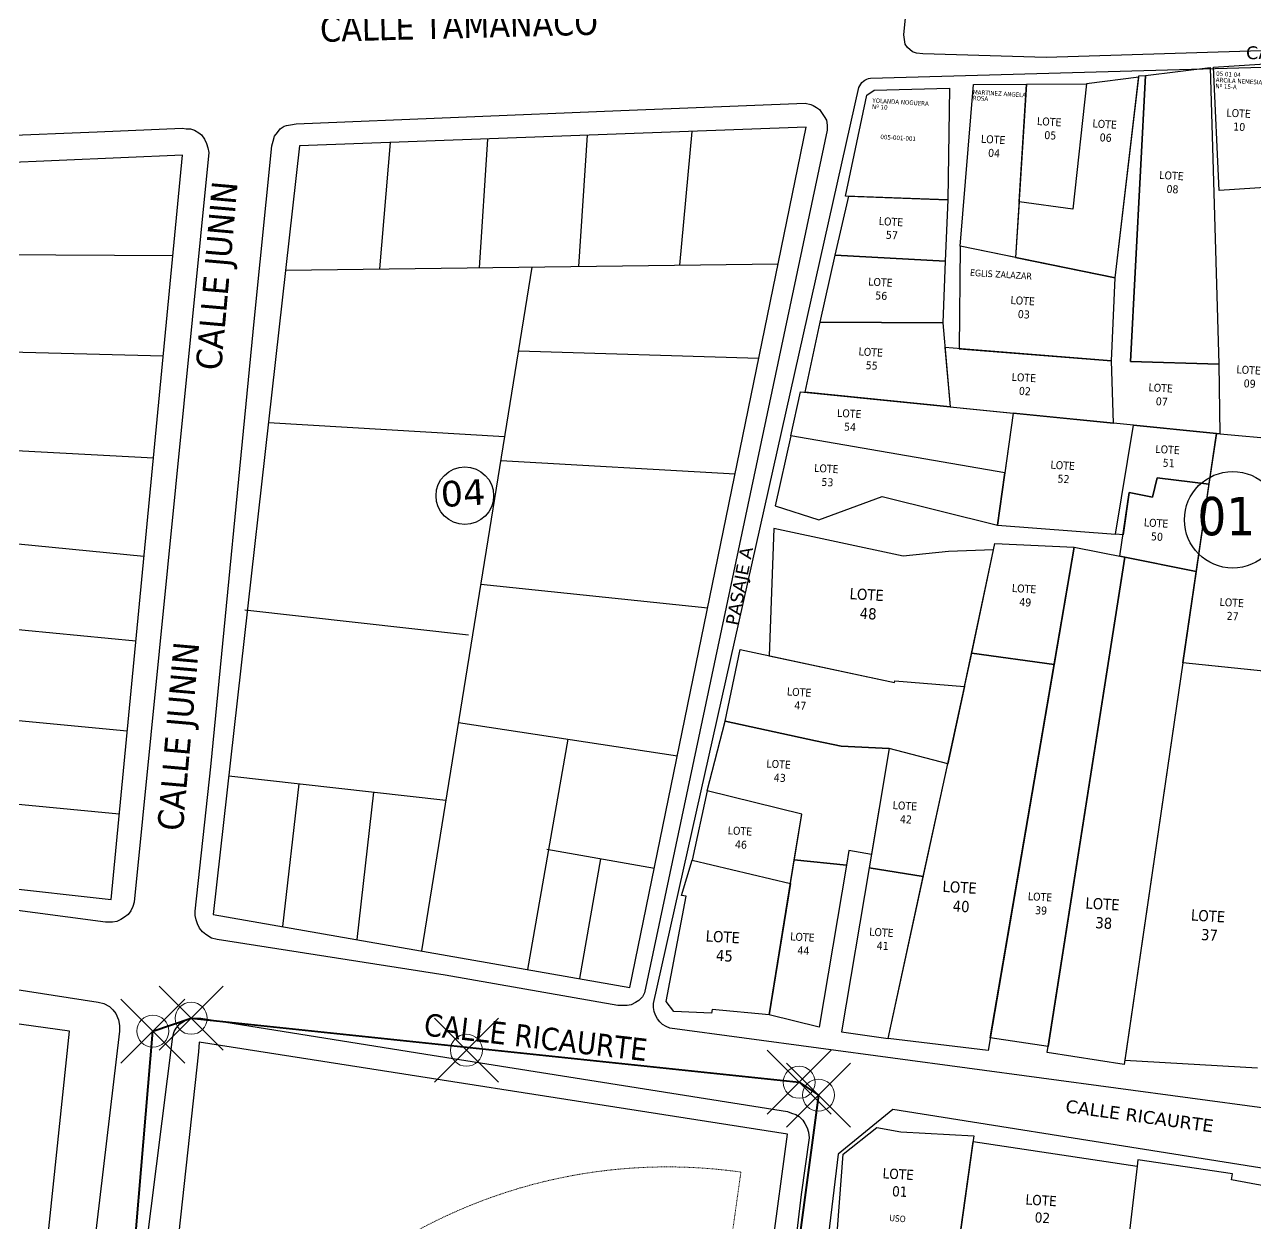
# Model space of a CAD drawing. Header units: metres. Extents: x 2 to 659295185, y -28 to 1124222152.
# Drawn here: x 659867 to 660059.3, y 1124897.9 to 1125085.3 of the extents above; entities that cross this region are included whole.
import ezdxf
from ezdxf.enums import TextEntityAlignment as Align

# ---------------------------------------------------------------- set-up
doc = ezdxf.new("R2010")
doc.units = ezdxf.units.M
doc.header["$MEASUREMENT"] = 0
doc.header["$PDMODE"] = 35
doc.header["$PDSIZE"] = 5
doc.linetypes.add('DASHED', pattern=[0.75, 0.5, -0.25])
doc.layers.get('0').update_dxf_attribs({"linetype": 'CONTINUOUS'})
for name, color, linetype in [('CALLES', 1, 'CONTINUOUS'), ('MANZANA', 30, 'CONTINUOUS'), ('Numero de manzana', 6, 'CONTINUOUS'), ('Parcelas', 140, 'CONTINUOUS'), ('texto', 255, 'CONTINUOUS')]:
    doc.layers.add(name, color=color, linetype=linetype)
doc.layers.add('www.cadblocksfree.com', color=7, linetype='CONTINUOUS', lineweight=9)
doc.styles.add('ROMAN', font='verdana.ttf')
doc.styles.get("Standard").update_dxf_attribs({"font": 'tahoma.ttf'})

# ---------------------------------------------------------------- blocks, each defined once
blk = doc.blocks.new('A$C3BA27610')
at = {"layer": 'www.cadblocksfree.com', "linetype": 'DASHED'}
for p, q in [((0, 76088), (64658, 11430)), ((64658, 11430), (129316, 76088)), ((64658, 50225), (45260, 30827)), ((84055, 30827), (64658, 50225))]:
    blk.add_line(p, q, dxfattribs=at)
at = {"layer": 'www.cadblocksfree.com', "linetype": 'Continuous'}
for p, q in [((64658, 50225), (64335, 49901)), ((64335, 49901), (64658, 49578)), ((64658, 50225), (64981, 49901)), ((64981, 49901), (64658, 49578)), ((61776, 46481), (49004, 33709)), ((67540, 46481), (80311, 33709)), ((63896, 33680), (63896, 34328)), ((63896, 34328), (65420, 34328)), ((65420, 34328), (65420, 33680)), ((61349, 13876), (41798, 33428)), ((65420, 33680), (63896, 33680)), ((67966, 13876), (87518, 33428)), ((45584, 31151), (45260, 30827)), ((45584, 30504), (45260, 30827)), ((45907, 30827), (45584, 31151)), ((45907, 30827), (45584, 30504)), ((83409, 30827), (83732, 31151)), ((83409, 30827), (83732, 30504)), ((83732, 31151), (84055, 30827)), ((83732, 30504), (84055, 30827)), ((62211, 14739), (49004, 27946)), ((67104, 14739), (80311, 27946)), ((62810, 10382), (62810, 13125)), ((62810, 13125), (64182, 13125)), ((64182, 10382), (64182, 13125)), ((66506, 13125), (65134, 13125)), ((65134, 10382), (65134, 13125)), ((66506, 10382), (66506, 13125)), ((61748, 8520), (63610, 10382)), ((62810, 10382), (64182, 10382)), ((66506, 10382), (65134, 10382)), ((67567, 8520), (65706, 10382)), ((67567, 8520), (61748, 8520))]:
    blk.add_line(p, q, dxfattribs=at)
at = {"layer": 'www.cadblocksfree.com'}
blk.add_line((84055, 30827), (64658, 50225), dxfattribs=at)
at = {"layer": 'www.cadblocksfree.com', "linetype": 'Continuous'}
blk.add_lwpolyline([(64315, 33833), (65001, 33833), (65001, 33985), (64315, 33985)], close=True, dxfattribs=at)
at = {"layer": 'www.cadblocksfree.com', "linetype": 'Continuous', "flags": 128}
blk.add_lwpolyline([(64334, 12078), (64982, 12078), (64982, 11754), (64658, 11430), (64334, 11754), (64334, 12078)], dxfattribs=at)
at = {"layer": 'www.cadblocksfree.com', "linetype": 'Continuous'}
blk.add_circle((64658, 33376), 2286, dxfattribs=at)
at = {"layer": 'www.cadblocksfree.com', "linetype": 'DASHED'}
blk.add_arc((64658, 11430), 91440, 45, 135, dxfattribs=at)
at = {"layer": 'www.cadblocksfree.com', "linetype": 'DASHED', "ltscale": 1500}
blk.add_arc((64658, 33376), 22860, 0.13092, 179.86908, dxfattribs=at)
at = {"layer": 'www.cadblocksfree.com', "linetype": 'Continuous'}
for centre, radius, start, end in [((64658, 50225), 4724, 232.41367, 307.58632), ((45260, 30827), 4724, 322.41367, 37.58633), ((84055, 30827), 4724, 142.41367, 217.58633), ((64658, 11430), 4115, 53.51962, 126.48037), ((64658, 11430), 4115, 143.51963, 36.48038)]:
    blk.add_arc(centre, radius, start, end, dxfattribs=at)

msp = doc.modelspace()

# ---------------------------------------------------------------- linework, layer by layer
at = {"color": 2, "lineweight": 40}
msp.add_lwpolyline([(659991, 1124918), (659977.0666, 1124813.404), (659878.1328, 1124822.9451), (659887, 1124928), (659893, 1124930), (659988, 1124920)], close=True, dxfattribs=at)
at = {"layer": 'MANZANA', "lineweight": -2}
for p, q in [((660004.35, 1125083.7225), (660008.6296, 1125130.083)), ((660004.5726, 1125082.2828), (660004.35, 1125083.7225)), ((660141.8659, 1125083.7825), (660026.6055, 1125080.1732)), ((660004.9107, 1125081.7329), (660004.5726, 1125082.2828)), ((660005.6776, 1125081.073), (660004.9107, 1125081.7329)), ((660006.3372, 1125080.853), (660005.6776, 1125081.073)), ((660007.3185, 1125080.7431), (660006.3372, 1125080.853)), ((660026.6055, 1125080.1732), (660007.3185, 1125080.7431)), ((659909.4156, 1125069.7953), (659960.1358, 1125071.9049)), ((659960.1358, 1125071.9049), (659988.9467, 1125073.0346)), ((659988.9467, 1125073.0346), (659989.829, 1125072.8147)), ((659989.829, 1125072.8147), (659990.1589, 1125072.7047)), ((659990.1589, 1125072.7047), (659990.7031, 1125072.3748)), ((659990.7031, 1125072.3748), (659991.1484, 1125072.0448)), ((659991.1484, 1125072.0448), (659991.4782, 1125071.6049)), ((659991.4782, 1125071.6049), (659991.9152, 1125070.9451)), ((659906.9006, 1125069.0155), (659907.552, 1125069.4554)), ((659907.552, 1125069.4554), (659907.8818, 1125069.5653)), ((659907.8818, 1125069.5653), (659908.5415, 1125069.6853)), ((659908.5415, 1125069.6853), (659909.4156, 1125069.7953)), ((659991.9152, 1125070.9451), (659992.2451, 1125070.3952)), ((659992.2451, 1125070.3952), (659992.3605, 1125069.6153)), ((659992.3605, 1125069.6153), (659992.3605, 1125068.8455)), ((659788.6882, 1125065.1662), (659878.304, 1125068.5555)), ((659878.304, 1125068.5555), (659891.6623, 1125069.1654)), ((659891.6623, 1125069.1654), (659892.2147, 1125069.0554)), ((659892.2147, 1125069.0554), (659892.8744, 1125069.0554)), ((659892.8744, 1125069.0554), (659893.5258, 1125068.8455)), ((659893.5258, 1125068.8455), (659894.1855, 1125068.4056)), ((659894.1855, 1125068.4056), (659894.6308, 1125068.0756)), ((659894.6308, 1125068.0756), (659895.0678, 1125067.4058)), ((659905.8121, 1125067.1258), (659906.0265, 1125067.9057)), ((659906.0265, 1125067.9057), (659906.4636, 1125068.4556)), ((659906.4636, 1125068.4556), (659906.9006, 1125069.0155)), ((659992.3605, 1125068.8455), (659963.8216, 1124934.0029)), ((659895.0678, 1125067.4058), (659895.4059, 1125066.7459)), ((659895.4059, 1125066.7459), (659895.6203, 1125066.0861)), ((659895.6203, 1125066.0861), (659895.7357, 1125065.3162)), ((659902.8684, 1125039.4615), (659905.5977, 1125066.356)), ((659905.5977, 1125066.356), (659905.8121, 1125067.1258)), ((659895.7357, 1125065.3162), (659884.1008, 1124948.1301)), ((659896.0573, 1124969.3157), (659902.8684, 1125039.4615)), ((659893.6413, 1124946.7403), (659896.0573, 1124969.3157)), ((659879.6233, 1124945.0207), (659846.1864, 1124949.5098)), ((659883.5566, 1124946.8003), (659883.1278, 1124946.2504)), ((659883.8864, 1124947.4702), (659883.5566, 1124946.8003)), ((659884.1008, 1124948.1301), (659883.8864, 1124947.4702)), ((659893.6413, 1124946.0705), (659893.6413, 1124946.7403)), ((659880.72, 1124945.0207), (659879.6233, 1124945.0207)), ((659881.3797, 1124945.1307), (659880.72, 1124945.0207)), ((659882.0311, 1124945.4706), (659881.3797, 1124945.1307)), ((659882.5753, 1124945.8005), (659882.0311, 1124945.4706)), ((659883.1278, 1124946.2504), (659882.5753, 1124945.8005)), ((659893.7567, 1124945.4106), (659893.6413, 1124946.0705)), ((659893.9793, 1124944.7507), (659893.7567, 1124945.4106)), ((659894.3092, 1124944.0909), (659893.9793, 1124944.7507)), ((659894.7545, 1124943.531), (659894.3092, 1124944.0909)), ((659895.2987, 1124943.0911), (659894.7545, 1124943.531)), ((659896.181, 1124942.5512), (659895.2987, 1124943.0911)), ((659897.055, 1124942.3312), (659896.181, 1124942.5512)), ((659932.6936, 1124936.7424), (659897.055, 1124942.3312)), ((659838.3446, 1124938.752), (659878.4772, 1124932.5132)), ((659959.674, 1124931.9933), (659932.6936, 1124936.7424)), ((659963.5001, 1124933.3431), (659962.9558, 1124932.7832)), ((659963.8216, 1124934.0029), (659963.5001, 1124933.3431)), ((659878.4772, 1124932.5132), (659879.3512, 1124932.2933)), ((659879.3512, 1124932.2933), (659880.2335, 1124931.8534)), ((659880.2335, 1124931.8534), (659880.7777, 1124931.3035)), ((659880.7777, 1124931.3035), (659881.223, 1124930.7536)), ((659960.4408, 1124931.9933), (659959.674, 1124931.9933)), ((659961.0923, 1124932.0033), (659960.4408, 1124931.9933)), ((659961.7519, 1124932.1133), (659961.0923, 1124932.0033)), ((659962.4116, 1124932.4533), (659961.7519, 1124932.1133)), ((659962.9558, 1124932.7832), (659962.4116, 1124932.4533)), ((659881.223, 1124930.7536), (659881.6683, 1124929.7638)), ((659881.6683, 1124929.7638), (659881.7755, 1124928.874)), ((659890.6563, 1124928.4741), (659891.2005, 1124929.1439)), ((659891.2005, 1124929.1439), (659891.7447, 1124929.4739)), ((659891.7447, 1124929.4739), (659892.2889, 1124929.8138)), ((659892.2889, 1124929.8138), (659893.0558, 1124930.0337)), ((659893.0558, 1124930.0337), (659893.7155, 1124930.0337)), ((659893.7155, 1124930.0337), (659894.4823, 1124930.0437)), ((659894.4823, 1124930.0437), (659930.6651, 1124924.2349)), ((659881.7837, 1124927.9942), (659876.9269, 1124886.9425)), ((659881.7755, 1124928.874), (659881.7837, 1124927.9942)), ((659884.9337, 1124885.9827), (659890.112, 1124927.1443)), ((659890.112, 1124927.1443), (659890.3264, 1124927.9242)), ((659890.3264, 1124927.9242), (659890.6563, 1124928.4741)), ((659930.6651, 1124924.2349), (659986.1514, 1124915.4167)), ((659986.1514, 1124915.4167), (659986.8111, 1124915.1968)), ((659986.8111, 1124915.1968), (659987.4707, 1124914.9768)), ((659987.4707, 1124914.9768), (659988.015, 1124914.6469)), ((659988.015, 1124914.6469), (659988.5674, 1124914.097)), ((659988.5674, 1124914.097), (659988.8973, 1124913.5471)), ((659988.8973, 1124913.5471), (659989.2353, 1124912.8872)), ((659989.2353, 1124912.8872), (659989.4497, 1124912.2174)), ((659989.4497, 1124912.2174), (659989.5652, 1124911.3376)), ((659989.5652, 1124911.3376), (659988.2953, 1124902.4794)), ((659988.2953, 1124902.4794), (659976.6769, 1124805.4291))]:
    msp.add_line(p, q, dxfattribs=at)
at = {"layer": 'MANZANA', "linetype": 'Continuous'}
msp.add_lwpolyline([(659999.1434, 1125076.981), (660132.8284, 1125080.7279, -0.3164549), (660135.7844, 1125077.3683), (660109.7796, 1124911.6682, -0.371147), (660107.1435, 1124909.7025), (659967.771, 1124928.441, -0.34455419), (659965.225, 1124932.308), (659965.225, 1124932.308), (659997.3159, 1125075.4753, -0.27116161)], format="xyb", close=True, dxfattribs=at)
msp.add_lwpolyline([(659982.2265, 1124797.6235), (660076.3227, 1124791.1757, 0.401267), (660078.5588, 1124793.0245), (660091.5635, 1124900.2675, 0.42946397), (660090.4361, 1124901.7623), (660002.637, 1124915.731), (659994.062, 1124908.745), (659980.9088, 1124799.2153, 0.37503003), (659982.2265, 1124797.6235)], format="xyb", dxfattribs=at)
at = {"layer": 'Numero de manzana', "lineweight": -2}
for centre, radius in [((659935.7574, 1125011.6869), 4.5001), ((660055.7302, 1125007.928), 7.5417)]:
    msp.add_circle(centre, radius, dxfattribs=at)
at = {"layer": 'Parcelas', "lineweight": -2}
for p, q in [((660052.7279, 1125078.6536), (660061.6071, 1125079.2614)), ((660037.3798, 1125045.7535), (660041.0874, 1125077.3165)), ((660042.1155, 1125077.3787), (660039.7507, 1125032.6913)), ((660039.7507, 1125032.6913), (660042.1155, 1125077.3787)), ((660041.0874, 1125077.3165), (660042.1155, 1125077.3787)), ((660042.1155, 1125077.3787), (660052.1986, 1125078.6264)), ((660052.1986, 1125078.6264), (660053.5435, 1125032.2459)), ((660053.5957, 1125059.3732), (660052.7279, 1125078.6536)), ((659999.6937, 1125075.0583), (660011.4891, 1125075.3889)), ((660011.4891, 1125075.3889), (660011.1977, 1125057.9413)), ((660013.1439, 1125050.6725), (660015.2084, 1125075.9684)), ((660015.2084, 1125075.9684), (660023.5083, 1125076.0222)), ((660023.5083, 1125076.0222), (660021.7975, 1125048.9162)), ((660022.3468, 1125057.6188), (660023.5083, 1125076.0222)), ((660023.5083, 1125076.0222), (660032.9079, 1125076.0952)), ((660032.9079, 1125076.0952), (660030.7676, 1125056.4615)), ((660032.9079, 1125076.0952), (660030.7676, 1125056.4615)), ((660041.0641, 1125077.1179), (660032.9079, 1125076.0952)), ((660037.3798, 1125045.7535), (660041.0641, 1125077.1179)), ((659995.2182, 1125058.5204), (659998.5853, 1125074.3053)), ((659998.5853, 1125074.3053), (659999.6937, 1125075.0583)), ((660062.375, 1125059.9766), (660053.5957, 1125059.3732)), ((659993.6358, 1125049.2717), (659995.7578, 1125058.5008)), ((660011.1977, 1125057.9413), (659995.2182, 1125058.5204)), ((659995.7578, 1125058.5008), (660011.1977, 1125057.9413)), ((660011.1977, 1125057.9413), (660010.8005, 1125048.3395)), ((660022.3468, 1125057.6188), (660021.7975, 1125048.9162)), ((660030.7676, 1125056.4615), (660022.3468, 1125057.6188)), ((660030.7676, 1125056.4615), (660022.3468, 1125057.6188)), ((660013.1439, 1125050.6725), (660013.008, 1125034.6731)), ((660021.7975, 1125048.9162), (660013.1439, 1125050.6725)), ((660037.3798, 1125045.7535), (660013.1439, 1125050.6725)), ((659991.2842, 1125038.8332), (659993.6358, 1125049.2717)), ((659993.6358, 1125049.2717), (660010.8005, 1125048.3395)), ((660010.8005, 1125048.3395), (659993.6358, 1125049.2717)), ((660010.8005, 1125048.3395), (660010.444, 1125038.7361)), ((660021.7975, 1125048.9162), (660037.3798, 1125045.7535)), ((660036.7933, 1125032.7868), (660037.3798, 1125045.7535)), ((660036.7933, 1125032.7868), (660037.3798, 1125045.7535)), ((659988.9091, 1125027.8675), (659991.2842, 1125038.8332)), ((659991.2842, 1125038.8332), (660010.444, 1125038.7361)), ((660010.444, 1125038.7361), (659991.2842, 1125038.8332)), ((660010.444, 1125038.7361), (660011.5643, 1125025.5838)), ((660036.7933, 1125032.7868), (660010.775, 1125034.8502)), ((660010.775, 1125034.8502), (660011.5643, 1125025.5838)), ((660013.008, 1125034.6731), (660036.7933, 1125032.7868)), ((660037.085, 1125023.0111), (660036.7933, 1125032.7868)), ((660037.085, 1125023.0111), (660036.7933, 1125032.7868)), ((660039.7507, 1125032.6913), (660053.5435, 1125032.2459)), ((660053.5435, 1125032.2459), (660039.7507, 1125032.6913)), ((660053.5435, 1125032.2459), (660053.7038, 1125021.3671)), ((659986.6889, 1125021.0532), (659988.2027, 1125027.9387)), ((659988.2027, 1125027.9387), (660021.4044, 1125024.5918)), ((660011.5643, 1125025.5838), (659988.9091, 1125027.8675)), ((660011.5643, 1125025.5838), (660037.085, 1125023.0111)), ((660021.4044, 1125024.5918), (660018.9735, 1125007.0595)), ((660021.4044, 1125024.5918), (660020.1107, 1125015.2611)), ((660040.239, 1125022.6932), (660021.4044, 1125024.5918)), ((660053.7038, 1125021.3671), (660037.085, 1125023.0111)), ((660037.4216, 1125005.6748), (660040.239, 1125022.6932)), ((660037.4216, 1125005.6748), (660040.239, 1125022.6932)), ((660040.239, 1125022.6932), (660053.176, 1125021.4149)), ((660047.944, 1124985.5546), (660053.176, 1125021.4149)), ((660053.176, 1125021.4149), (660052.021, 1125013.4987)), ((660053.176, 1125021.4149), (660066.6209, 1125020.1964)), ((659986.6889, 1125021.0532), (659984.217, 1125010.0883)), ((660020.1107, 1125015.2611), (659986.6889, 1125021.0532)), ((660020.1107, 1125015.2611), (659986.6889, 1125021.0532)), ((660018.9735, 1125007.0595), (660020.1107, 1125015.2611)), ((660043.9125, 1125014.4989), (660043.2089, 1125011.4798)), ((660043.2089, 1125011.4798), (660043.9125, 1125014.4989)), ((660052.021, 1125013.4987), (660043.9125, 1125014.4989)), ((660043.9125, 1125014.4989), (660052.021, 1125013.4987)), ((660038.1131, 1125002.2184), (660039.5426, 1125012.1662)), ((660039.5426, 1125012.1662), (660038.5967, 1125005.5838)), ((660043.2089, 1125011.4798), (660039.5426, 1125012.1662)), ((660039.5426, 1125012.1662), (660043.2089, 1125011.4798)), ((660052.021, 1125013.4987), (660050.0287, 1124999.8433)), ((659984.217, 1125010.0883), (659991.0898, 1125007.9425)), ((659991.0898, 1125007.9425), (660000.9616, 1125011.5782)), ((660000.9616, 1125011.5782), (660018.9735, 1125007.0595)), ((659984.0396, 1125006.5428), (659983.3103, 1124986.6662)), ((660004.2202, 1125002.2602), (659984.0396, 1125006.5428)), ((660018.9735, 1125007.0595), (660037.4216, 1125005.6748)), ((660014.9515, 1124987.0933), (660018.5671, 1125004.2158)), ((660018.5671, 1125004.2158), (660030.9539, 1125003.6454)), ((660038.5967, 1125005.5838), (660037.4216, 1125005.6748)), ((660011.3161, 1125002.9568), (660004.2202, 1125002.2602)), ((660018.3605, 1125003.2374), (660011.3161, 1125002.9568)), ((660013.8177, 1124981.8546), (660018.3605, 1125003.2374)), ((660017.8401, 1124926.9586), (660030.9539, 1125003.6454)), ((660030.9539, 1125003.6454), (660027.8187, 1124985.3115)), ((660030.9539, 1125003.6454), (660038.8977, 1125002.062)), ((660050.0287, 1124999.8433), (660038.1131, 1125002.2184)), ((660026.7627, 1124924.6676), (660038.8977, 1125002.062)), ((660038.8977, 1125002.062), (660026.9083, 1124925.5962)), ((660038.8977, 1125002.062), (660050.0287, 1124999.8433)), ((660050.0287, 1124999.8433), (660038.7822, 1124922.7594)), ((659976.4366, 1124976.43), (659978.7811, 1124987.6272)), ((659978.7811, 1124987.6272), (660002.9041, 1124982.5087)), ((660001.9105, 1124926.8384), (660014.9515, 1124987.0933)), ((660014.9515, 1124987.0933), (660027.8187, 1124985.3115)), ((660027.8187, 1124985.3115), (660014.9515, 1124987.0933)), ((659983.3103, 1124986.6662), (660002.9041, 1124982.5087)), ((660027.8187, 1124985.3115), (660017.4962, 1124924.9478)), ((660047.944, 1124985.5546), (660038.8818, 1124923.4422)), ((660067.8417, 1124983.5342), (660047.944, 1124985.5546)), ((660061.0765, 1124984.2212), (660047.944, 1124985.5546)), ((660002.9041, 1124982.5087), (660002.9127, 1124982.7285)), ((660002.9041, 1124982.5087), (660002.9127, 1124982.7285)), ((660002.9127, 1124982.7285), (660013.8177, 1124981.8546)), ((660002.9127, 1124982.7285), (660013.8177, 1124981.8546)), ((660013.8177, 1124981.8546), (660011.2031, 1124969.7743)), ((659973.6288, 1124965.5463), (659976.4366, 1124976.43)), ((659990.5657, 1124973.3543), (659976.4366, 1124976.43)), ((659976.4366, 1124976.43), (659990.5657, 1124973.3543)), ((659994.5581, 1124972.5636), (659990.5657, 1124973.3543)), ((659990.5657, 1124973.3543), (659994.5581, 1124972.5636)), ((660002.0693, 1124972.1981), (659994.5581, 1124972.5636)), ((659994.5581, 1124972.5636), (660002.0693, 1124972.1981)), ((660002.0693, 1124972.1981), (659998.9499, 1124953.5269)), ((660002.0693, 1124972.1981), (659999.3009, 1124955.6277)), ((660011.2031, 1124969.7743), (660002.0693, 1124972.1981)), ((660011.2031, 1124969.7743), (660002.0693, 1124972.1981)), ((660007.3871, 1124952.1425), (660011.2031, 1124969.7743)), ((659973.6288, 1124965.5463), (659971.2686, 1124954.7002)), ((659988.3853, 1124961.9015), (659973.6288, 1124965.5463)), ((659988.3853, 1124961.9015), (659973.6288, 1124965.5463)), ((659986.6308, 1124951.093), (659988.3853, 1124961.9015)), ((659987.2268, 1124954.765), (659988.3853, 1124961.9015)), ((659995.771, 1124956.2245), (659995.3859, 1124953.9468)), ((659999.3009, 1124955.6277), (659995.771, 1124956.2245)), ((659969.5873, 1124949.1805), (659971.2686, 1124954.7002)), ((659971.2686, 1124954.7002), (659986.6308, 1124951.093)), ((659971.2686, 1124954.7002), (659986.6308, 1124951.093)), ((659983.2914, 1124930.5223), (659987.2268, 1124954.765)), ((659995.3859, 1124953.9468), (659987.2268, 1124954.765)), ((659987.2268, 1124954.765), (659995.3859, 1124953.9468)), ((659995.3859, 1124953.9468), (659991.107, 1124928.6359)), ((659998.9499, 1124953.5269), (659994.616, 1124927.8906)), ((659998.9499, 1124953.5269), (660007.3871, 1124952.1425)), ((660007.3871, 1124952.1425), (659998.9499, 1124953.5269)), ((660001.9105, 1124926.8384), (660007.3871, 1124952.1425)), ((659986.6308, 1124951.093), (659983.2914, 1124930.5223)), ((659967.2057, 1124932.6446), (659970.3613, 1124949.0845)), ((659970.3613, 1124949.0845), (659969.5873, 1124949.1805)), ((659968.4215, 1124931.0566), (659967.2057, 1124932.6446)), ((659974.2953, 1124930.7878), (659968.4215, 1124931.0566)), ((659974.3907, 1124931.3599), (659974.2953, 1124930.7878)), ((659983.2914, 1124930.5223), (659974.3907, 1124931.3599)), ((659991.107, 1124928.6359), (659983.2914, 1124930.5223)), ((659994.616, 1124927.8906), (660001.9105, 1124926.8384)), ((660017.4962, 1124924.9478), (660001.9105, 1124926.8384)), ((660026.9083, 1124925.5962), (660017.8401, 1124926.9586)), ((660038.7822, 1124922.7594), (660026.7627, 1124924.6676)), ((660038.8818, 1124923.4422), (660059.5768, 1124922.2389)), ((659994.8854, 1124908.7443), (660000.1032, 1124912.9312)), ((660000.1032, 1124912.9312), (660003.8706, 1124912.2415)), ((660003.8706, 1124912.2415), (660015.2853, 1124911.638)), ((660010.7726, 1124879.4326), (660015.1637, 1124910.7511)), ((660015.2853, 1124911.638), (660012.3722, 1124890.841)), ((660015.1637, 1124910.7511), (660040.7976, 1124906.896)), ((660015.2853, 1124911.638), (660015.2853, 1124911.638)), ((660015.2853, 1124911.638), (660015.2853, 1124911.638)), ((659993.6345, 1124892.243), (659994.8854, 1124908.7443)), ((660040.7976, 1124906.896), (660034.6647, 1124854.7912)), ((660040.9203, 1124907.8884), (660040.7976, 1124906.896)), ((660055.7075, 1124905.6877), (660040.9203, 1124907.8884)), ((660055.5566, 1124904.7396), (660055.7075, 1124905.6877)), ((660060.8496, 1124903.776), (660055.5566, 1124904.7396))]:
    msp.add_line(p, q, dxfattribs=at)
at = {"layer": 'Parcelas', "lineweight": -3}
for p, q in [((659989.1031, 1125069.2899), (659909.9304, 1125066.356)), ((659954.8817, 1125068.0218), (659953.5135, 1125047.5247)), ((659961.5511, 1124934.826), (659989.1031, 1125069.2899)), ((659971.2404, 1125068.628), (659969.313, 1125047.7213)), ((659909.9304, 1125066.356), (659896.4399, 1124946.2351)), ((659924.0701, 1125066.88), (659922.4068, 1125047.1375)), ((659939.278, 1125067.4435), (659938.0126, 1125047.3317)), ((659891.629, 1125064.9091), (659789.6724, 1125060.6173)), ((659880.4797, 1124948.5621), (659891.629, 1125064.9091)), ((659788.5185, 1125049.7226), (659890.1283, 1125049.2486)), ((659907.7515, 1125046.9551), (659984.7229, 1125047.9131)), ((659946.2372, 1125047.4341), (659928.9955, 1124940.5306)), ((659854.6923, 1125034.4138), (659888.625, 1125033.5608)), ((659944.1226, 1125034.3228), (659981.7061, 1125033.1899)), ((659785.7014, 1125023.1234), (659887.0949, 1125017.5935)), ((659941.9584, 1125020.9039), (659905.0721, 1125023.0971)), ((659941.3604, 1125017.1966), (659978.0013, 1125015.1091)), ((659851.4573, 1125005.5372), (659885.6258, 1125002.2629)), ((659938.2392, 1124997.8444), (659973.714, 1124994.1852)), ((659936.3356, 1124989.8666), (659901.3697, 1124993.7936)), ((659849.9739, 1124992.2952), (659884.3549, 1124989.0006)), ((659848.3983, 1124978.2315), (659883.0051, 1124974.9152)), ((659934.7532, 1124976.2301), (659968.9705, 1124971.0353)), ((659951.8619, 1124973.6327), (659945.5531, 1124937.6293)), ((659932.7894, 1124964.0537), (659898.8689, 1124967.8632)), ((659909.8242, 1124966.6328), (659907.2601, 1124944.3392)), ((659846.9521, 1124965.3215), (659881.7661, 1124961.9854)), ((659921.4835, 1124965.3234), (659918.8823, 1124942.3027)), ((659779.0085, 1124959.9297), (659880.4797, 1124948.5621)), ((659948.5425, 1124956.4239), (659965.3662, 1124953.4747)), ((659956.9544, 1124954.9493), (659953.6702, 1124936.2069)), ((659896.4399, 1124946.2351), (659961.5511, 1124934.826)), ((659873.9986, 1124927.9876), (659779.4796, 1124941.1776)), ((659862.1926, 1124815.873), (659873.9986, 1124927.9876)), ((659894.2272, 1124926.2721), (659894.1558, 1124924.7703)), ((659986.1909, 1124911.889), (659894.2272, 1124926.2721)), ((659894.1558, 1124924.7703), (659881.9644, 1124813.8607)), ((659971.8438, 1124805.8945), (659986.1909, 1124911.889))]:
    msp.add_line(p, q, dxfattribs=at)
at = {"layer": 'texto', "lineweight": 0}
for p in [(659893, 1124930), (659887, 1124928), (659936, 1124925), (659988, 1124920), (659991, 1124918)]:
    msp.add_point(p, dxfattribs=at)

# ---------------------------------------------------------------- block references
at = {"xscale": 0.000898128, "yscale": 0.000898128, "zscale": 0.000898128, "rotation": 37.01051002047665}
msp.add_blockref('A$C3BA27610', (659927.2827, 1124781.4865), dxfattribs=at)

# ---------------------------------------------------------------- texts
at = {"layer": 'CALLES', "color": 0}
for s, rotation, p in [('CALLE TAMANACO', 1.51033, (659913.1828, 1125082.6221)), ('CALLE JUNIN', 84.964714, (659897.672, 1125031.1838)), ('CALLE JUNIN', 84.964714, (659891.672, 1124959.1838))]:
    msp.add_text(s, height=4, rotation=rotation, dxfattribs=at).set_placement(p)
at = {"layer": 'CALLES', "color": 0, "style": 'ROMAN'}
for s, rotation, p in [('CALLE TAMANACO', 1.804905, (660057.8394, 1125079.8983)), ('PASAJE A', 79.090605, (659978.4431, 1124991.2779)), ('CALLE RICAURTE', 352.196801, (660029.5102, 1124915.3174))]:
    msp.add_text(s, height=2, rotation=rotation, dxfattribs=at).set_placement(p)
at = {"layer": 'CALLES', "color": 0}
msp.add_text('CALLE RICAURTE', height=3.5, rotation=353.377719, dxfattribs=at).set_placement((659946.833, 1124927.0519), align=Align.MIDDLE)
at = {"layer": 'Numero de manzana', "lineweight": -2, "style": 'ROMAN'}
msp.add_text('04', height=4, rotation=3.491535, dxfattribs=at).set_placement((659932.1097, 1125009.9103))
at = {"layer": 'Numero de manzana', "lineweight": -2}
msp.add_text('01', height=6, dxfattribs=at).set_placement((660050.2224, 1125005.5071))
at = {"layer": 'Parcelas', "lineweight": -2}
for s, height, rotation, p in [('05 01 04 ', 0.7, 356.605248, (660053.1222, 1125077.3363)), ('ARCILA NEMESIA', 0.7, 356.605248, (660053.061, 1125076.3722)), ('Nº 15-A', 0.7, 356.605248, (660053.0137, 1125075.4013)), ('YOLANDA NOGUERA', 0.7, 356.605248, (659999.4111, 1125073.1351)), ('ROSA', 0.7, 356.605248, (660015.0892, 1125073.5199)), ('MARTINEZ ANGELA', 0.7, 356.605248, (660015.127, 1125074.4403)), ('Nº 10', 0.7, 356.605248, (659999.3638, 1125072.1641)), ('LOTE', 1.25, 356.605248, (660054.7133, 1125070.9598)), ('LOTE', 1.25, 356.605248, (660025.12, 1125069.6401)), ('LOTE', 1.25, 356.605248, (660033.7888, 1125069.2731)), ('10', 1.25, 356.605248, (660055.7755, 1125068.7838)), ('005-001-001', 0.7, 356.605248, (660000.662, 1125067.4459)), ('LOTE', 1.25, 356.605248, (660016.3655, 1125066.8636)), ('05', 1.25, 356.605248, (660026.2559, 1125067.4596)), ('06', 1.25, 356.605248, (660034.9121, 1125067.0934)), ('04', 1.25, 356.605248, (660017.4792, 1125064.6844)), ('LOTE', 1.25, 356.605248, (660044.2282, 1125061.2168)), ('08', 1.25, 356.605248, (660045.3493, 1125059.0348)), ('LOTE', 1.25, 356.605248, (660000.3948, 1125054.0174)), ('57', 1.25, 356.605248, (660001.51, 1125051.8642)), ('EGLIS ZALAZAR', 1.039395, 356.605248, (660014.6634, 1125046.0505)), ('LOTE', 1.25, 356.605248, (659998.7501, 1125044.5592)), ('56', 1.25, 356.605248, (659999.8518, 1125042.3833)), ('LOTE', 1.25, 356.605248, (660020.9802, 1125041.6604)), ('03', 1.25, 356.605248, (660022.1191, 1125039.4798)), ('LOTE', 1.25, 356.605248, (659997.2394, 1125033.6325)), ('55', 1.25, 356.605248, (659998.355, 1125031.4793)), ('LOTE', 1.25, 356.605248, (660056.2775, 1125030.8317)), ('LOTE', 1.25, 356.605248, (660021.1648, 1125029.6486)), ('LOTE', 1.25, 356.605248, (660042.5418, 1125028.025)), ('09', 1.25, 356.605248, (660057.4134, 1125028.6512)), ('02', 1.25, 356.605248, (660022.2873, 1125027.469)), ('LOTE', 1.25, 356.605248, (659993.8797, 1125024.0281)), ('07', 1.25, 356.605248, (660043.6773, 1125025.8446)), ('54', 1.25, 356.605248, (659994.9731, 1125021.8763)), ('LOTE', 1.25, 356.605248, (660043.6171, 1125018.3901)), ('LOTE', 1.25, 356.605248, (659990.3099, 1125015.4212)), ('LOTE', 1.25, 356.605248, (660027.2307, 1125015.9226)), ('51', 1.25, 356.605248, (660044.7585, 1125016.232)), ('53', 1.25, 356.605248, (659991.4269, 1125013.2419)), ('52', 1.25, 356.605248, (660028.3315, 1125013.7459)), ('LOTE', 1.25, 356.605248, (660041.8199, 1125006.9064)), ('50', 1.25, 356.605248, (660042.9248, 1125004.7278)), ('LOTE', 1.75, 356.605248, (659995.8257, 1124995.5236)), ('LOTE', 1.25, 356.605248, (660021.1972, 1124996.6486)), ('49', 1.25, 356.605248, (660022.3448, 1124994.4675)), ('LOTE', 1.25, 356.605248, (660053.6446, 1124994.4774)), ('48', 1.75, 356.605248, (659997.4117, 1124992.4677)), ('27', 1.25, 356.605248, (660054.7496, 1124992.3005)), ('LOTE', 1.25, 356.605248, (659986.0471, 1124980.476)), ('47', 1.25, 356.605248, (659987.1959, 1124978.3209)), ('LOTE', 1.25, 356.605248, (659982.8408, 1124969.2165)), ('43', 1.25, 356.605248, (659983.9913, 1124967.0352)), ('LOTE', 1.25, 356.605248, (660002.5695, 1124962.7143)), ('42', 1.25, 356.605248, (660003.7038, 1124960.5356)), ('LOTE', 1.25, 356.605248, (659976.7957, 1124958.7757)), ('46', 1.25, 356.605248, (659977.9309, 1124956.5979)), ('LOTE', 1.75, 356.605248, (660010.3441, 1124949.7667)), ('40', 1.75, 356.605248, (660011.9378, 1124946.7139)), ('LOTE', 1.25, 356.605248, (660023.6887, 1124948.4774)), ('LOTE', 1.75, 356.605248, (660032.6694, 1124947.1567)), ('39', 1.25, 356.605248, (660024.8129, 1124946.2977)), ('LOTE', 1.75, 356.605248, (660049.1638, 1124945.2878)), ('38', 1.75, 356.605248, (660034.2225, 1124944.1028)), ('LOTE', 1.75, 356.605248, (659973.3423, 1124942.0123)), ('LOTE', 1.25, 356.605248, (659986.5606, 1124942.194)), ('LOTE', 1.25, 356.605248, (659998.9029, 1124942.9281)), ('37', 1.75, 356.605248, (660050.737, 1124942.2362)), ('45', 1.75, 356.605248, (659974.9511, 1124938.995)), ('44', 1.25, 356.605248, (659987.6876, 1124940.0402)), ('41', 1.25, 356.605248, (660000.0778, 1124940.7681)), ('LOTE', 1.6, 356.605248, (660000.9837, 1124904.9937)), ('01', 1.6, 356.605248, (660002.4709, 1124902.2008)), ('LOTE', 1.6, 356.605248, (660023.3141, 1124900.8943)), ('USO', 1, 354.763814, (660002.0546, 1124898.3347)), ('02', 1.6, 356.605248, (660024.7508, 1124898.1044))]:
    msp.add_text(s, height=height, rotation=rotation, dxfattribs=at).set_placement(p)

doc.saveas('drawing.dxf')
